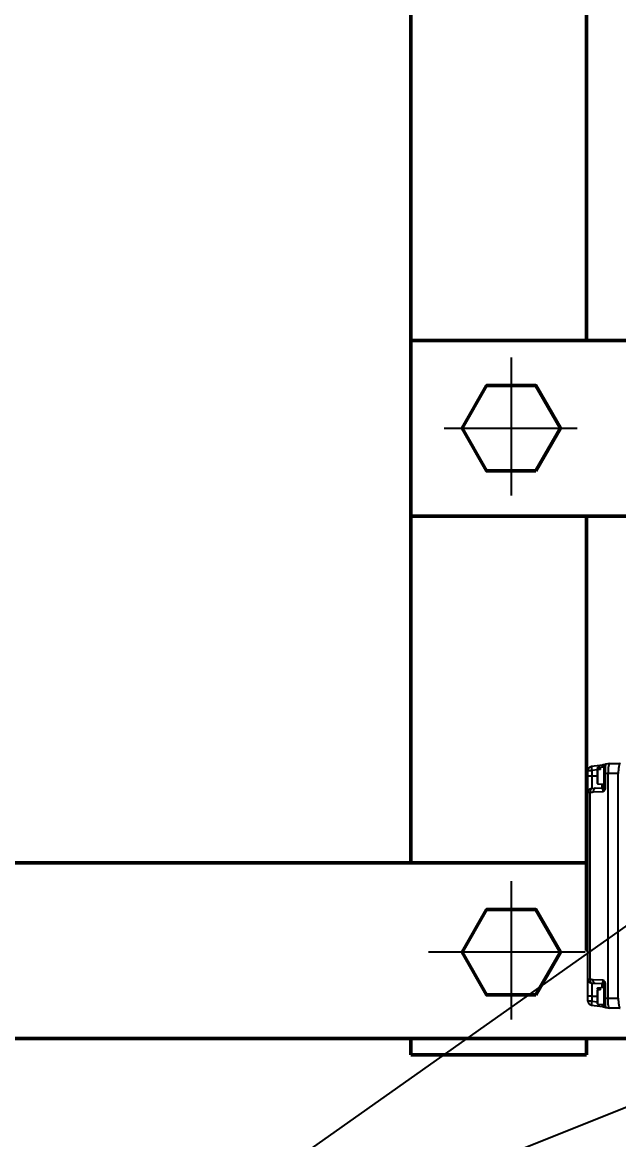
# Model space of a CAD drawing. Header units: millimetres. Extents: x 184 to 2141, y 95 to 1347.
# Drawn here: x 628.8 to 747.5, y 659 to 881.5 of the extents above; entities that cross this region are included whole.
import ezdxf
from ezdxf import colors
from ezdxf.entities.mleader import LeaderData, LeaderLine
from ezdxf.math import Vec2, Vec3

# ---------------------------------------------------------------- set-up
doc = ezdxf.new("R2010")
doc.units = ezdxf.units.MM
doc.linetypes.add('CENTER', pattern=[50.8, 31.75, -6.35, 6.35, -6.35])
doc.layers.add('chuda', color=61, linetype='Continuous')
doc.layers.add('oś', color=151, linetype='CENTER')
doc.layers.add('gruba', color=7, linetype='Continuous', lineweight=50)
doc.styles.get("Standard").update_dxf_attribs({"font": 'arial.ttf'})

msp = doc.modelspace()

# ---------------------------------------------------------------- linework, layer by layer
at = {"color": 7, "linetype": 'Continuous'}
for p, q in [((741.404, 731.468), (741.404, 732.474)), ((741.404, 732.474), (742.167, 732.474)), ((744.28, 733.581), (742.096, 733.271)), ((743.297, 732.634), (742.167, 732.474)), ((742.167, 732.474), (742.167, 731.468)), ((743.297, 732.908), (743.297, 733.027)), ((743.297, 732.908), (743.297, 732.625)), ((743.297, 729.91), (743.297, 732.625)), ((744.626, 733.18), (743.333, 733.067)), ((743.333, 733.067), (743.333, 732.943)), ((743.333, 732.943), (743.941, 732.989)), ((743.333, 732.659), (743.333, 729.87)), ((743.941, 732.704), (743.941, 732.989)), ((744.626, 731.854), (744.626, 733.359)), ((745.781, 733.884), (744.967, 733.757)), ((745.794, 733.885), (745.795, 733.885)), ((745.795, 733.885), (747.809, 733.885)), ((741.404, 728.14), (741.404, 731.468)), ((741.404, 731.468), (742.167, 731.468)), ((742.167, 731.468), (742.167, 728.939)), ((742.167, 731.468), (743.297, 731.468)), ((744.626, 729.147), (744.626, 731.854)), ((744.827, 731.854), (744.626, 731.854)), ((745.437, 731.949), (744.827, 731.854)), ((744.827, 731.854), (744.827, 729.147)), ((745.44, 687.168), (745.44, 731.871)), ((747.454, 731.871), (745.44, 731.871)), ((747.454, 687.168), (747.454, 731.871)), ((741.404, 690.899), (741.404, 728.14)), ((741.807, 728.14), (741.404, 728.14)), ((741.807, 728.14), (741.807, 690.899)), ((742.167, 728.939), (742.824, 728.958)), ((744.424, 728.256), (742.463, 728.153)), ((742.824, 728.958), (744.244, 729.032)), ((743.333, 729.87), (744.626, 729.757)), ((744.244, 729.032), (744.244, 729.79)), ((744.827, 729.147), (744.626, 729.147)), ((741.404, 722.407), (741.001, 722.407)), ((741.001, 719.991), (741.001, 722.407)), ((741.001, 699.049), (741.001, 719.991)), ((741.001, 719.991), (741.404, 719.991)), ((741.001, 696.632), (741.001, 699.049)), ((741.001, 699.049), (741.404, 699.049)), ((741.001, 696.632), (741.404, 696.632)), ((741.404, 687.571), (741.404, 690.899)), ((741.404, 690.899), (741.807, 690.899)), ((742.824, 690.082), (742.167, 690.1)), ((742.167, 690.1), (742.167, 687.571)), ((742.463, 690.886), (744.424, 690.783)), ((744.244, 690.007), (742.824, 690.082)), ((744.244, 689.249), (744.244, 690.007)), ((743.297, 689.011), (743.297, 689.129)), ((743.297, 689.011), (743.297, 688.728)), ((743.297, 686.013), (743.297, 688.728)), ((744.626, 689.283), (743.333, 689.17)), ((743.333, 689.17), (743.333, 689.046)), ((743.333, 689.046), (743.941, 689.091)), ((743.333, 688.762), (743.333, 685.972)), ((743.941, 688.807), (743.941, 689.091)), ((744.626, 687.185), (744.626, 689.892)), ((744.827, 689.892), (744.626, 689.892)), ((744.827, 689.892), (744.827, 687.185)), ((741.404, 686.565), (741.404, 687.571)), ((742.167, 687.571), (741.404, 687.571)), ((742.167, 686.565), (741.404, 686.565)), ((742.096, 685.768), (744.28, 685.458)), ((742.167, 687.571), (743.297, 687.571)), ((742.167, 687.571), (742.167, 686.565)), ((742.167, 686.565), (743.297, 686.405)), ((743.333, 685.972), (744.626, 685.859)), ((744.626, 685.68), (744.626, 687.185)), ((744.827, 687.185), (744.626, 687.185)), ((744.827, 687.185), (745.437, 687.091)), ((745.44, 687.168), (747.454, 687.168)), ((744.967, 685.282), (745.781, 685.156)), ((745.795, 685.155), (745.794, 685.155)), ((747.809, 685.155), (745.795, 685.155))]:
    msp.add_line(p, q, dxfattribs=at)
at = {"color": 7, "linetype": 'Continuous', "flags": 128}
for points in [[(742.096, 733.271), (742.092, 733.266), (742.09, 733.247), (742.089, 733.215), (742.09, 733.169), (742.094, 733.112), (742.099, 733.043), (742.107, 732.964), (742.116, 732.877), (742.127, 732.782), (742.139, 732.683), (742.153, 732.579), (742.167, 732.474)], [(743.333, 732.943), (743.321, 732.94), (743.309, 732.934), (743.301, 732.924), (743.297, 732.913), (743.297, 732.908)], [(743.297, 732.625), (743.298, 732.633), (743.303, 732.644), (743.312, 732.652), (743.32, 732.656), (743.333, 732.659), (743.333, 732.659)], [(743.941, 732.704), (743.608, 732.679), (743.333, 732.659)], [(744.268, 733.149), (744.27, 733.182), (744.274, 733.272), (744.278, 733.352), (744.281, 733.422), (744.283, 733.48), (744.283, 733.526), (744.283, 733.558), (744.281, 733.577), (744.28, 733.581)], [(744.773, 733.662), (744.761, 733.66), (744.698, 733.649), (744.622, 733.637), (744.533, 733.622), (744.429, 733.605), (744.307, 733.586), (744.286, 733.582)], [(744.626, 733.307), (744.611, 733.353), (744.575, 733.403), (744.501, 733.48), (744.419, 733.544), (744.337, 733.581), (744.286, 733.581)], [(744.967, 733.757), (744.957, 733.754), (744.943, 733.738), (744.929, 733.711), (744.915, 733.672), (744.903, 733.622), (744.89, 733.561), (744.879, 733.49), (744.869, 733.408), (744.859, 733.317), (744.851, 733.216), (744.843, 733.107), (744.837, 732.99), (744.831, 732.865), (744.827, 732.734), (744.824, 732.597), (744.822, 732.455), (744.822, 732.309), (744.822, 732.16), (744.824, 732.008), (744.827, 731.854)], [(745.794, 733.885), (745.747, 733.871), (745.696, 733.833), (745.649, 733.771), (745.603, 733.687), (745.561, 733.58), (745.525, 733.456), (745.493, 733.313), (745.467, 733.152), (745.446, 732.977), (745.431, 732.788), (745.423, 732.589), (745.421, 732.381), (745.426, 732.166), (745.437, 731.949)], [(747.809, 733.885), (747.781, 733.879), (747.753, 733.86), (747.726, 733.829), (747.699, 733.786), (747.673, 733.731), (747.648, 733.665), (747.623, 733.588), (747.6, 733.5), (747.578, 733.402), (747.558, 733.295), (747.539, 733.179), (747.521, 733.055), (747.506, 732.923), (747.492, 732.785), (747.481, 732.642), (747.471, 732.493), (747.463, 732.341), (747.458, 732.186), (747.455, 732.029), (747.454, 731.871)], [(745.44, 731.871), (745.439, 731.91), (745.437, 731.949)], [(741.404, 728.14), (741.41, 728.241), (741.43, 728.341), (741.461, 728.437), (741.505, 728.528), (741.56, 728.614), (741.625, 728.691), (741.7, 728.76), (741.783, 728.819), (741.872, 728.867), (741.967, 728.904), (742.066, 728.928), (742.167, 728.939)], [(742.167, 728.939), (742.115, 728.919), (742.065, 728.886), (742.016, 728.84), (741.972, 728.781), (741.931, 728.712), (741.895, 728.632), (741.865, 728.545), (741.841, 728.45), (741.823, 728.35), (741.811, 728.246), (741.807, 728.14)], [(742.463, 728.153), (742.245, 728.144), (742.026, 728.14), (741.807, 728.14)], [(742.824, 728.958), (742.772, 728.948), (742.723, 728.926), (742.675, 728.89), (742.631, 728.843), (742.591, 728.784), (742.555, 728.715), (742.525, 728.636), (742.5, 728.549), (742.481, 728.456), (742.468, 728.358), (742.462, 728.256), (742.463, 728.153)], [(744.424, 728.256), (744.425, 728.345), (744.423, 728.432), (744.419, 728.517), (744.412, 728.598), (744.403, 728.674), (744.392, 728.745), (744.378, 728.81), (744.363, 728.868), (744.346, 728.918), (744.328, 728.959), (744.308, 728.992), (744.288, 729.015), (744.266, 729.028), (744.244, 729.032)], [(744.827, 729.147), (744.81, 728.942), (744.76, 728.744), (744.689, 728.58), (744.595, 728.432), (744.516, 728.34), (744.427, 728.258), (744.424, 728.256)], [(744.424, 728.256), (744.425, 728.26), (744.463, 728.381), (744.5, 728.504), (744.572, 728.756), (744.611, 728.95), (744.626, 729.147)], [(742.167, 690.1), (742.066, 690.112), (741.967, 690.136), (741.872, 690.172), (741.783, 690.22), (741.7, 690.279), (741.625, 690.348), (741.56, 690.426), (741.505, 690.511), (741.461, 690.603), (741.43, 690.699), (741.41, 690.798), (741.404, 690.899)], [(741.807, 690.899), (742.026, 690.9), (742.245, 690.895), (742.463, 690.886)], [(741.807, 690.899), (741.811, 690.793), (741.823, 690.69), (741.841, 690.59), (741.865, 690.495), (741.895, 690.407), (741.931, 690.328), (741.972, 690.258), (742.016, 690.2), (742.065, 690.153), (742.115, 690.12), (742.167, 690.1)], [(742.824, 690.082), (742.772, 690.091), (742.723, 690.114), (742.675, 690.149), (742.631, 690.196), (742.591, 690.255), (742.555, 690.325), (742.525, 690.403), (742.5, 690.49), (742.481, 690.583), (742.468, 690.681), (742.462, 690.783), (742.463, 690.886)], [(744.244, 690.007), (744.266, 690.011), (744.288, 690.025), (744.308, 690.048), (744.328, 690.08), (744.346, 690.122), (744.363, 690.171), (744.378, 690.229), (744.392, 690.294), (744.403, 690.365), (744.412, 690.442), (744.419, 690.523), (744.423, 690.607), (744.425, 690.695), (744.424, 690.783)], [(744.424, 690.783), (744.427, 690.781), (744.516, 690.699), (744.595, 690.607), (744.689, 690.459), (744.76, 690.295), (744.81, 690.097), (744.827, 689.892)], [(744.626, 689.892), (744.611, 690.085), (744.572, 690.283), (744.502, 690.529), (744.464, 690.655), (744.425, 690.78), (744.424, 690.783)], [(743.333, 689.046), (743.321, 689.043), (743.309, 689.036), (743.301, 689.027), (743.297, 689.016), (743.297, 689.011)], [(743.297, 688.728), (743.298, 688.735), (743.303, 688.746), (743.312, 688.755), (743.32, 688.759), (743.333, 688.762), (743.333, 688.762)], [(743.941, 688.807), (743.608, 688.782), (743.333, 688.762)], [(742.167, 686.565), (742.153, 686.46), (742.139, 686.357), (742.127, 686.257), (742.116, 686.163), (742.107, 686.075), (742.099, 685.997), (742.094, 685.928), (742.09, 685.87), (742.089, 685.825), (742.09, 685.792), (742.092, 685.773), (742.096, 685.768)], [(744.28, 685.458), (744.281, 685.463), (744.283, 685.481), (744.283, 685.513), (744.283, 685.559), (744.281, 685.618), (744.278, 685.687), (744.274, 685.768), (744.27, 685.857), (744.268, 685.891)], [(744.286, 685.458), (744.337, 685.459), (744.419, 685.495), (744.501, 685.56), (744.575, 685.637), (744.611, 685.686), (744.626, 685.733)], [(744.827, 687.185), (744.824, 687.032), (744.822, 686.88), (744.822, 686.73), (744.822, 686.584), (744.824, 686.442), (744.827, 686.305), (744.831, 686.174), (744.837, 686.05), (744.843, 685.932), (744.851, 685.823), (744.859, 685.723), (744.869, 685.631), (744.879, 685.549), (744.89, 685.478), (744.903, 685.417), (744.915, 685.367), (744.929, 685.329), (744.943, 685.301), (744.957, 685.286), (744.967, 685.282)], [(745.794, 685.155), (745.747, 685.168), (745.696, 685.206), (745.649, 685.268), (745.603, 685.352), (745.561, 685.459), (745.525, 685.583), (745.493, 685.727), (745.467, 685.887), (745.446, 686.062), (745.431, 686.251), (745.423, 686.451), (745.421, 686.659), (745.426, 686.873), (745.437, 687.091)], [(745.437, 687.091), (745.439, 687.13), (745.44, 687.168)], [(747.454, 687.168), (747.455, 687.01), (747.458, 686.853), (747.463, 686.698), (747.471, 686.546), (747.481, 686.398), (747.492, 686.254), (747.506, 686.116), (747.521, 685.985), (747.539, 685.861), (747.558, 685.744), (747.578, 685.637), (747.6, 685.539), (747.623, 685.451), (747.648, 685.374), (747.673, 685.308), (747.699, 685.253), (747.726, 685.21), (747.753, 685.179), (747.781, 685.161), (747.809, 685.155)], [(744.286, 685.457), (744.361, 685.445), (744.48, 685.426), (744.579, 685.41), (744.662, 685.396), (744.732, 685.384), (744.773, 685.377)]]:
    msp.add_lwpolyline(points, dxfattribs=at)
at = {"color": 7, "linetype": 'Continuous'}
for centre, radius, start, end in [((742.209, 732.474), 0.805, 98.0754, 180), ((743.337, 733.027), 0.0403, 95, 180), ((745.028, 733.359), 0.403, 98.78866, 180), ((743.337, 729.91), 0.0403, 180, 265), ((744.223, 729.434), 0.403, 273, 360), ((744.223, 689.605), 0.403, 0, 87), ((743.337, 689.129), 0.0403, 95, 180), ((742.209, 686.565), 0.805, 180, 261.9246), ((743.337, 686.013), 0.0403, 180, 265), ((745.028, 685.68), 0.403, 180, 261.1798)]:
    msp.add_arc(centre, radius, start, end, dxfattribs=at)
at = {"layer": 'gruba'}
for p, q in [((741.153, 962.98), (741.153, 818.176)), ((706.153, 954.73), (706.153, 818.176)), ((706.153, 714.099), (706.153, 820.848)), ((758.926, 818.176), (706.153, 818.176)), ((761.538, 783.176), (706.153, 783.176)), ((741.153, 783.176), (741.153, 722.407)), ((741.001, 714.099), (595.03, 714.099)), ((772.833, 679.099), (595.03, 679.099)), ((706.153, 675.871), (706.153, 679.099)), ((706.153, 678.81), (706.153, 679.099)), ((706.153, 675.871), (706.153, 679.099)), ((741.153, 678.81), (741.153, 675.871)), ((741.153, 675.871), (706.153, 675.871))]:
    msp.add_line(p, q, dxfattribs=at)
for points in [[(731.06, 792.176), (735.968, 800.676), (731.06, 809.176), (721.245, 809.176), (716.338, 800.676), (721.245, 792.176)], [(731.06, 687.81), (735.968, 696.31), (731.06, 704.81), (721.245, 704.81), (716.338, 696.31), (721.245, 687.81)]]:
    msp.add_lwpolyline(points, close=True, dxfattribs=at)
at = {"layer": 'oś'}
for p, q in [((726.153, 814.795), (726.153, 787.274)), ((712.806, 800.676), (739.289, 800.676)), ((726.153, 710.428), (726.153, 682.908)), ((740.877, 696.31), (709.634, 696.31)), ((706.153, 678.81), (706.153, 679.099))]:
    msp.add_line(p, q, dxfattribs=at)

# ---------------------------------------------------------------- leaders
at = {"layer": 'chuda'}
ml = msp.add_multileader_mtext('Standard', dxfattribs=at)
ml.set_content('55', color=256)
ml.set_leader_properties()
ml.build(insert=Vec2(0, 0))
ctx = ml.context
ctx.base_point, ctx.char_height, ctx.plane_origin = Vec3(519.321, 582.554), 7, Vec3(1076.232, 795.975)
ctx.text_align_type = 2
notes = []
notes.append((ctx, [(0, (1, 1, 0), (541.401, 582.554), (-1, 0), 8, [(0, [(1076.232, 795.975)], 0, [])])]))
ctx.mtext.insert, ctx.mtext.alignment, ctx.mtext.flow_direction = Vec3(531.401, 586.114), 3, 5
ml = msp.add_multileader_mtext('Standard', dxfattribs=at)
ml.set_content('54', color=256)
ml.set_leader_properties()
ml.build(insert=Vec2(0, 0))
ctx = ml.context
ctx.base_point, ctx.char_height, ctx.plane_origin = Vec3(627.694, 608.915), 7, Vec3(1101.298, 785.145)
ctx.text_align_type = 2
notes.append((ctx, [(0, (1, 1, 0), (649.693, 608.915), (-1, 0), 8, [(0, [(1101.298, 785.145)], 0, [])])]))
ctx.mtext.insert, ctx.mtext.alignment, ctx.mtext.flow_direction = Vec3(639.693, 612.475), 3, 5
ml = msp.add_multileader_mtext('Standard', dxfattribs=at)
ml.set_content('53', color=256)
ml.set_leader_properties()
ml.build(insert=Vec2(0, 0))
ctx = ml.context
ctx.base_point, ctx.char_height, ctx.plane_origin = Vec3(636.69, 637.704), 7, Vec3(790.844, 731.124)
ctx.text_align_type = 2
notes.append((ctx, [(0, (1, 1, 0), (658.717, 637.704), (-1, 0), 8, [(0, [(790.844, 731.124)], 0, [])])]))
ctx.mtext.insert, ctx.mtext.alignment, ctx.mtext.flow_direction = Vec3(648.717, 641.266), 3, 5
for ctx, leaders in notes:
    for number, flags, end, landing, length, lines in leaders:
        leader = LeaderData()
        leader.index, (leader.has_last_leader_line, leader.has_dogleg_vector, leader.attachment_direction) = number, flags
        leader.last_leader_point, leader.dogleg_vector, leader.dogleg_length = Vec3(end), Vec3(landing), length
        for number, points, colour, breaks in lines:
            line = LeaderLine()
            line.index, line.vertices, line.color, line.breaks = number, Vec3.list(points), colors.encode_raw_color(colour), breaks
            leader.lines.append(line)
        ctx.leaders.append(leader)

doc.saveas('drawing.dxf')
